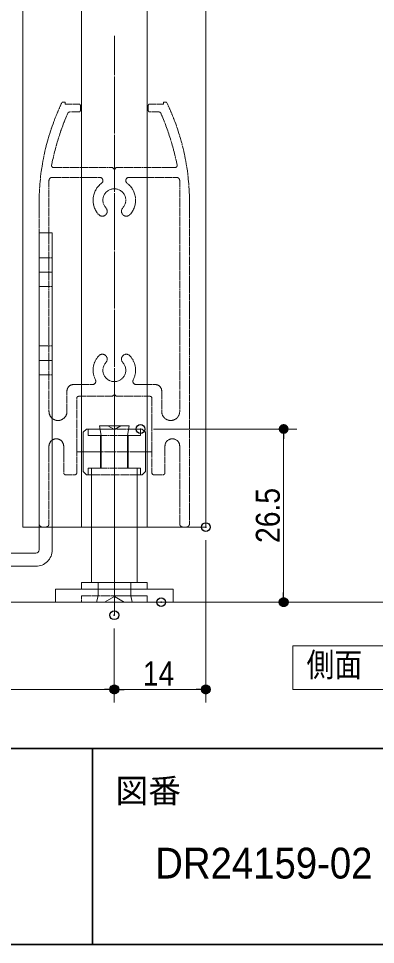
# Model space of a CAD drawing. Units: millimetres, scale not verified. Extents: x -4547 to 4547, y -2284 to 2284.
# Drawn here: x 899 to 1309, y -2078 to -1015 of the extents above; entities that cross this region are included whole.
import ezdxf
from ezdxf.enums import TextEntityAlignment as Align

# ---------------------------------------------------------------- set-up
doc = ezdxf.new("R2010")
doc.units = ezdxf.units.MM
doc.header["$LTSCALE"] = 20
doc.header["$PDMODE"] = 32
doc.header["$PDSIZE"] = 10
for name, pattern in [('USER1', [10.5, 8, -0.5, 0.5, -0.5, 0.5, -0.5]), ('USER2', [2.91, 1.76, -0.4, 0.35, -0.4]), ('USER3', [1.11, 0.71, -0.4])]:
    doc.linetypes.add(name, pattern=pattern)
for name, color, linetype, lineweight in [('0-0_1図面枠', 7, 'Continuous', 20), ('0-1_3一般', 7, 'Continuous', 15), ('0-3_0', 7, 'Continuous', 25), ('0-5_2寸法-1', 7, 'Continuous', 15)]:
    doc.layers.add(name, color=color, linetype=linetype, lineweight=lineweight)
doc.layers.add('0-4_Defpoints', color=7, linetype='Continuous')
doc.styles.add('ＭＳ Ｐゴシック', font='')
doc.styles.get('ＭＳ Ｐゴシック').set_extended_font_data('MS PGothic')

# ---------------------------------------------------------------- blocks, each defined once
blk = doc.blocks.new('グループ-3')
at = {"layer": '0-0_1図面枠', "lineweight": 35}
for p, q in [((-60000, -37050), (60000, -37050)), ((46500, -37050), (46500, -41550))]:
    blk.add_line(p, q, dxfattribs=at)
blk.add_lwpolyline([(-60000, 41550), (60000, 41550), (60000, -41550), (-60000, -41550)], close=True, dxfattribs=at)
blk = doc.blocks.new('図面枠')
at = {"layer": '0-0_1図面枠'}
blk.add_blockref('グループ-3', (0, 0), dxfattribs=at)
at = {"layer": '0-0_1図面枠', "style": 'ＭＳ Ｐゴシック'}
blk.add_text('図番', height=550.3, dxfattribs=at).set_placement((47024.9, -38463.2), align=Align.BOTTOM_LEFT)
blk = doc.blocks.new('グループ-49')
at = {"layer": '0-1_3一般', "linetype": 'USER2'}
blk.add_line((46997.6, -20697.1), (46997.6, -33143.2), dxfattribs=at)
at = {"layer": '0-1_3一般', "linetype": 'USER1'}
for p, q in [((46217.6, -22296.3), (46217.6, -22416.3)), ((47777.6, -22296.3), (47777.6, -22416.3)), ((48122.6, -22266.3), (47807.6, -22266.3)), ((48122.6, -22221.3), (48122.6, -22266.3)), ((48197.6, -22221.3), (48122.6, -22221.3)), ((46187.6, -22446.3), (45971.5, -22446.3)), ((48023.6, -22446.3), (47807.6, -22446.3)), ((45601.7, -23721.3), (46952.6, -23721.3)), ((46952.6, -23721.3), (46997.6, -23766.3)), ((46997.6, -23766.3), (47042.6, -23721.3)), ((47042.6, -23721.3), (48393.4, -23721.3)), ((45572.6, -23946.3), (46660.1, -23946.3)), ((47335.1, -23946.3), (48422.6, -23946.3)), ((45497.6, -24021.3), (45497.6, -29320)), ((48497.6, -24021.3), (48497.6, -29320)), ((45272.6, -24516), (45272.6, -31896.3)), ((48722.6, -24516), (48722.6, -31896.3)), ((45910.1, -29320), (45910.1, -28851.3)), ((46060.1, -28701.3), (46496.2, -28701.3)), ((47498.9, -28701.3), (47935.1, -28701.3)), ((48085.1, -28851.3), (48085.1, -29320)), ((46135.1, -30726.3), (46135.1, -29016.3)), ((46180.1, -28971.3), (46952.6, -28971.3)), ((46997.6, -28926.3), (46952.6, -28971.3)), ((47042.6, -28971.3), (46997.6, -28926.3)), ((47042.6, -28971.3), (47815.1, -28971.3)), ((47860.1, -30201.3), (47860.1, -29016.3)), ((45497.6, -30115), (45497.6, -31896.3)), ((45835.1, -30115), (45835.1, -30726.3)), ((48160.1, -30726.3), (48160.1, -30115)), ((48497.6, -30115), (48497.6, -30816.3)), ((47860.1, -30201.3), (47860.1, -30726.3)), ((45880.1, -30771.3), (46090.1, -30771.3)), ((47905.1, -30771.3), (48115.1, -30771.3)), ((48497.6, -31896.3), (48497.6, -30816.3)), ((45347.6, -31971.3), (45422.6, -31971.3)), ((48647.6, -31971.3), (48572.6, -31971.3))]:
    blk.add_line(p, q, dxfattribs=at)
blk.add_lwpolyline([(45797.6, -22221.3), (45872.6, -22221.3), (45872.6, -22266.3), (46187.6, -22266.3)], dxfattribs=at)
for centre, radius, start, end in [((51224.3, -24780.6), 6000, 154.7505, 157.04363), ((46187.6, -22296.3), 30, 45, 90), ((46187.6, -22296.3), 30, 0, 45), ((47807.6, -22296.3), 30, 135, 180), ((47807.6, -22296.3), 30, 90, 135), ((42770.8, -24780.6), 6000, 22.95637, 25.2495), ((51224.3, -24780.6), 6000, 157.04363, 159.33677), ((51224.3, -24780.6), 5775, 156.45056, 162.66909), ((45971.5, -22491.3), 45, 123.22528, 156.45056), ((45971.5, -22491.3), 45, 90, 123.22528), ((46187.6, -22416.3), 30, 270, 315), ((46187.6, -22416.3), 30, 315, 0), ((47807.6, -22416.3), 30, 180, 225), ((47807.6, -22416.3), 30, 225, 270), ((48023.6, -22491.3), 45, 56.77472, 90), ((48023.6, -22491.3), 45, 23.54944, 56.77472), ((42770.8, -24780.6), 5775, 17.33091, 23.54944), ((42770.8, -24780.6), 6000, 20.66323, 22.95637), ((50522.6, -24516), 5250, 159.33677, 169.66839), ((43472.6, -24516), 5250, 10.33161, 20.66323), ((51224.3, -24780.6), 5775, 162.66909, 168.88762), ((42770.8, -24780.6), 5775, 11.11238, 17.33091), ((50522.6, -24516), 5250, 169.66839, 180), ((43472.6, -24516), 5250, 0, 10.33161), ((45601.7, -23676.3), 45, 168.88762, 219.44381), ((45601.7, -23676.3), 45, 219.44381, 270), ((48393.4, -23676.3), 45, 270, 320.55619), ((48393.4, -23676.3), 45, 320.55619, 11.11238), ((45572.6, -24021.3), 75, 135, 180), ((45572.6, -24021.3), 75, 90, 135), ((46660.1, -24021.3), 75, 18.43495, 90), ((46660.1, -24021.3), 75, 306.8699, 18.43495), ((47335.1, -24021.3), 75, 161.56505, 233.1301), ((47335.1, -24021.3), 75, 90, 161.56505), ((48422.6, -24021.3), 75, 45, 90), ((48422.6, -24021.3), 75, 0, 45), ((46997.6, -24471.3), 487.5, 126.8699, 174.70615), ((46997.6, -24471.3), 262.5, 90, 156.2712), ((46997.6, -24471.3), 262.5, 23.7288, 90), ((46997.6, -24471.3), 487.5, 5.29385, 53.1301), ((46997.6, -24471.3), 487.5, 174.70615, 222.5424), ((46997.6, -24471.3), 262.5, 156.2712, 222.5424), ((46997.6, -24471.3), 262.5, 317.4576, 23.7288), ((46997.6, -24471.3), 487.5, 317.4576, 5.29385), ((46721.3, -24724.8), 112.5, 222.5424, 312.5424), ((46721.3, -24724.8), 112.5, 312.5424, 42.5424), ((47273.8, -24724.8), 112.5, 137.4576, 227.4576), ((47273.8, -24724.8), 112.5, 227.4576, 317.4576), ((46997.6, -28371.3), 487.5, 137.4576, 172.20768), ((46721.3, -28117.7), 112.5, 47.4576, 137.4576), ((46721.3, -28117.7), 112.5, 317.4576, 47.4576), ((47273.8, -28117.7), 112.5, 132.5424, 222.5424), ((47273.8, -28117.7), 112.5, 42.5424, 132.5424), ((46997.6, -28371.3), 487.5, 7.79232, 42.5424), ((46997.6, -28371.3), 262.5, 137.4576, 203.7288), ((46997.6, -28371.3), 262.5, 336.2712, 42.5424), ((46997.6, -28371.3), 487.5, 172.20768, 206.95775), ((46997.6, -28371.3), 487.5, 333.04225, 7.79232), ((46496.2, -28626.3), 75, 270, 328.47887), ((46496.2, -28626.3), 75, 328.47887, 26.95775), ((46997.6, -28371.3), 262.5, 203.7288, 270), ((46997.6, -28371.3), 262.5, 270, 336.2712), ((47498.9, -28626.3), 75, 153.04225, 211.52113), ((47498.9, -28626.3), 75, 211.52113, 270), ((46060.1, -28851.3), 150, 135, 180), ((46060.1, -28851.3), 150, 90, 135), ((47935.1, -28851.3), 150, 45, 90), ((47935.1, -28851.3), 150, 0, 45), ((46180.1, -29016.3), 45, 135, 180), ((46180.1, -29016.3), 45, 90, 135), ((47815.1, -29016.3), 45, 45, 90), ((47815.1, -29016.3), 45, 0, 45), ((45703.8, -29320), 206.2, 180, 225), ((45703.8, -29320), 206.2, 315, 0), ((48291.3, -29320), 206.2, 180, 270), ((48291.3, -29320), 206.2, 270, 0), ((45703.8, -29320), 206.2, 225, 270), ((45703.8, -29320), 206.2, 270, 315), ((45666.3, -30115), 168.8, 90, 135), ((45666.3, -30115), 168.8, 45, 90), ((48328.8, -30115), 168.8, 90, 180), ((48328.8, -30115), 168.8, 0, 90), ((45666.3, -30115), 168.8, 135, 180), ((45666.3, -30115), 168.8, 0, 45), ((45880.1, -30726.3), 45, 180, 225), ((45880.1, -30726.3), 45, 225, 270), ((46090.1, -30726.3), 45, 270, 315), ((46090.1, -30726.3), 45, 315, 0), ((47905.1, -30726.3), 45, 180, 225), ((47905.1, -30726.3), 45, 225, 270), ((48115.1, -30726.3), 45, 270, 315), ((48115.1, -30726.3), 45, 315, 0), ((45347.6, -31896.3), 75, 180, 225), ((45347.6, -31896.3), 75, 225, 270), ((45422.6, -31896.3), 75, 270, 315), ((45422.6, -31896.3), 75, 315, 0), ((48572.6, -31896.3), 75, 180, 225), ((48572.6, -31896.3), 75, 225, 270), ((48647.6, -31896.3), 75, 270, 315), ((48647.6, -31896.3), 75, 315, 0)]:
    blk.add_arc(centre, radius, start, end, dxfattribs=at)
blk = doc.blocks.new('グループ-51')
at = {"layer": '0-1_3一般', "linetype": 'USER2'}
for p, q in [((46997.6, -29346.3), (46997.6, -33996.3)), ((46997.6, -29571.3), (46997.6, -29496.3)), ((46997.6, -30921.3), (46997.6, -29571.3)), ((46135.1, -30246.3), (47860.1, -30246.3)), ((46997.6, -33621.3), (46997.6, -33096.3)), ((46997.6, -33246.3), (46997.6, -33846.3))]:
    blk.add_line(p, q, dxfattribs=at)
at = {"layer": '0-1_3一般'}
for p, q in [((46285.1, -29796.3), (46360.1, -29721.3)), ((46360.1, -29721.3), (46397.6, -29721.3)), ((46397.6, -29721.3), (46672.6, -29721.3)), ((46397.6, -29871.3), (46397.6, -29721.3)), ((46697.6, -29871.3), (46660.1, -29646.3)), ((46997.6, -29732.9), (46847.6, -29646.3)), ((47147.6, -29646.3), (46997.6, -29732.9)), ((47335.1, -29646.3), (47147.6, -29646.3)), ((47297.6, -29871.3), (47335.1, -29646.3)), ((47322.6, -29721.3), (47597.6, -29721.3)), ((47597.6, -29721.3), (47635.1, -29721.3)), ((47597.6, -29871.3), (47597.6, -29721.3)), ((47710.1, -29796.3), (47635.1, -29721.3)), ((46285.1, -30696.3), (46285.1, -29796.3)), ((46397.6, -29871.3), (46682.6, -29871.3)), ((46682.6, -30621.3), (46682.6, -29871.3)), ((46697.6, -30621.3), (46697.6, -29871.3)), ((47297.6, -30621.3), (47297.6, -29871.3)), ((47312.6, -30621.3), (47312.6, -29871.3)), ((47312.6, -29871.3), (47597.6, -29871.3)), ((47710.1, -29796.3), (47710.1, -30696.3)), ((46285.1, -30696.3), (46360.1, -30771.3)), ((46397.6, -30771.3), (46360.1, -30771.3)), ((46397.6, -30621.3), (46397.6, -30771.3)), ((46397.6, -30621.3), (46682.6, -30621.3)), ((46472.6, -30771.3), (46397.6, -30771.3)), ((46472.6, -30621.3), (46472.6, -33246.3)), ((46472.6, -30621.3), (46697.6, -30621.3)), ((47297.6, -30621.3), (47522.6, -30621.3)), ((47312.6, -30621.3), (47597.6, -30621.3)), ((47522.6, -30621.3), (47522.6, -33246.3)), ((47597.6, -30771.3), (47522.6, -30771.3)), ((47597.6, -30621.3), (47597.6, -30771.3)), ((47635.1, -30771.3), (47597.6, -30771.3)), ((47710.1, -30696.3), (47635.1, -30771.3)), ((46247.6, -33246.3), (46247.6, -33396.3)), ((47747.6, -33246.3), (46247.6, -33246.3)), ((46622.6, -33246.3), (46472.6, -33246.3)), ((46622.6, -33246.3), (46622.6, -33546.3)), ((47372.6, -33546.3), (47372.6, -33246.3)), ((47522.6, -33246.3), (47372.6, -33246.3)), ((47747.6, -33396.3), (47747.6, -33246.3)), ((45647.6, -33696.3), (45647.6, -33396.3)), ((45647.6, -33396.3), (45923.5, -33396.3)), ((45923.5, -33396.3), (46622.6, -33396.3)), ((46622.6, -33546.3), (46585.1, -33696.3)), ((46622.6, -33396.3), (47372.6, -33396.3)), ((46997.6, -33566.4), (46772.6, -33696.3)), ((47222.6, -33696.3), (46997.6, -33566.4)), ((47372.6, -33396.3), (48071.6, -33396.3)), ((47410.1, -33696.3), (47372.6, -33546.3)), ((48071.6, -33396.3), (48347.6, -33396.3)), ((48347.6, -33696.3), (48347.6, -33396.3)), ((45923.5, -33696.3), (45647.6, -33696.3)), ((46547.6, -33696.3), (45923.5, -33696.3)), ((47447.6, -33696.3), (46547.6, -33696.3)), ((46585.1, -33696.3), (46772.6, -33696.3)), ((46772.6, -33696.3), (47222.6, -33696.3)), ((47222.6, -33696.3), (47410.1, -33696.3)), ((48071.6, -33696.3), (47447.6, -33696.3)), ((48347.6, -33696.3), (48071.6, -33696.3))]:
    blk.add_line(p, q, dxfattribs=at)
at = {"layer": '0-1_3一般', "linetype": 'USER1'}
for p, q in [((46672.6, -29721.3), (47322.6, -29721.3)), ((46682.6, -29871.3), (47312.6, -29871.3)), ((47522.6, -30771.3), (46472.6, -30771.3)), ((46682.6, -30621.3), (47312.6, -30621.3))]:
    blk.add_line(p, q, dxfattribs=at)
at = {"layer": '0-1_3一般', "linetype": 'USER3'}
for p, q in [((46622.6, -33546.3), (46622.6, -33246.3)), ((47372.6, -33246.3), (47372.6, -33546.3)), ((46247.6, -33546.3), (47747.6, -33546.3)), ((46247.6, -33696.3), (46247.6, -33546.3)), ((47747.6, -33546.3), (47747.6, -33696.3)), ((46622.6, -33696.3), (47372.6, -33696.3))]:
    blk.add_line(p, q, dxfattribs=at)
at = {"layer": '0-1_3一般'}
blk.add_lwpolyline([(47147.6, -29646.3), (46847.6, -29646.3), (46660.1, -29646.3)], dxfattribs=at)
at = {"layer": '0-1_3一般', "linetype": 'USER2'}
blk.add_lwpolyline([(46997.6, -30996.3), (46997.6, -30921.3), (46997.6, -29571.3)], dxfattribs=at)
blk = doc.blocks.new('グループ-56')
at = {"layer": '0-1_3一般'}
for p, q in [((45272.5, -25221.3), (45572.5, -25221.3)), ((45272.5, -27816.3), (45272.5, -25221.3)), ((45572.5, -25221.3), (45572.5, -27816.3)), ((45272.5, -26451.3), (45272.5, -25791.3)), ((45572.5, -25791.3), (45572.5, -26451.3)), ((45272.5, -28476.3), (45272.5, -27816.3)), ((45572.5, -27816.3), (45572.5, -28476.3)), ((45272.5, -32496.3), (45272.5, -28476.3)), ((45572.5, -28476.3), (45572.5, -32496.3)), ((42122.5, -32571.3), (45197.5, -32571.3)), ((45197.5, -32871.3), (42122.5, -32871.3))]:
    blk.add_line(p, q, dxfattribs=at)
at = {"layer": '0-1_3一般', "linetype": 'USER3'}
for p, q in [((45572.5, -25791.3), (45272.5, -25791.3)), ((45572.5, -26451.3), (45272.5, -26451.3)), ((45572.5, -27816.3), (45272.5, -27816.3)), ((45572.5, -28476.3), (45272.5, -28476.3))]:
    blk.add_line(p, q, dxfattribs=at)
at = {"layer": '0-1_3一般', "linetype": 'USER2'}
for p, q in [((45572.5, -26121.3), (45272.5, -26121.3)), ((45572.5, -28146.3), (45272.5, -28146.3))]:
    blk.add_line(p, q, dxfattribs=at)
at = {"layer": '0-1_3一般'}
for radius, start, end in [(75, 315, 0), (375, 315, 0), (75, 270, 315), (375, 270, 315)]:
    blk.add_arc((45197.5, -32496.3), radius, start, end, dxfattribs=at)
blk = doc.blocks.new('グループ-57')
at = {"layer": '0-1_3一般'}
for p, q in [((44897.6, -31971.3), (44897.6, 7044)), ((46247.6, -31971.3), (46247.6, 7044)), ((47747.6, 7044), (47747.6, -31971.3)), ((49097.6, 7044), (49097.6, -31971.3)), ((49097.6, -31971.3), (47747.6, -31971.3))]:
    blk.add_line(p, q, dxfattribs=at)
blk.add_lwpolyline([(47747.6, -31971.3), (46247.6, -31971.3), (44897.6, -31971.3)], dxfattribs=at)
blk = doc.blocks.new('グループ-62')
at = {"layer": '0-1_3一般'}
blk.add_line((39872.6, -33696.3), (54422.6, -33696.3), dxfattribs=at)
blk = doc.blocks.new('グループ-64')
at = {"layer": '0-1_3一般'}
for name in ['グループ-62', 'グループ-57', 'グループ-49', 'グループ-56', 'グループ-51']:
    blk.add_blockref(name, (0, 0), dxfattribs=at)
blk = doc.blocks.new('_Dot')
at = {"layer": '0-3_0'}
blk.add_line((-10, 0), (-20, 0), dxfattribs=at)
for points in [[(0, 0), (-10, 0), (-9.92, 1.25)], [(0, 0), (-9.92, -1.25), (-10, 0)], [(0, 0), (-9.92, 1.25), (-9.69, 2.49)], [(0, 0), (-9.69, -2.49), (-9.92, -1.25)], [(0, 0), (-9.69, 2.49), (-9.3, 3.68)], [(0, 0), (-9.3, -3.68), (-9.69, -2.49)], [(0, 0), (-9.3, 3.68), (-8.76, 4.82)], [(0, 0), (-8.76, -4.82), (-9.3, -3.68)], [(0, 0), (-8.76, 4.82), (-8.09, 5.88)], [(0, 0), (-8.09, -5.88), (-8.76, -4.82)], [(0, 0), (-8.09, 5.88), (-7.29, 6.85)], [(0, 0), (-7.29, -6.85), (-8.09, -5.88)], [(0, 0), (-7.29, 6.85), (-6.37, 7.71)], [(0, 0), (-6.37, -7.71), (-7.29, -6.85)], [(0, 0), (-6.37, 7.71), (-5.36, 8.44)], [(0, 0), (-5.36, -8.44), (-6.37, -7.71)], [(0, 0), (-5.36, 8.44), (-4.26, 9.05)], [(0, 0), (-4.26, -9.05), (-5.36, -8.44)], [(0, 0), (-4.26, 9.05), (-3.09, 9.51)], [(0, 0), (-3.09, -9.51), (-4.26, -9.05)], [(0, 0), (-3.09, 9.51), (-1.87, 9.82)], [(0, 0), (-1.87, -9.82), (-3.09, -9.51)], [(0, 0), (-1.87, 9.82), (-0.63, 9.98)], [(0, 0), (-0.63, -9.98), (-1.87, -9.82)], [(0, 0), (-0.63, 9.98), (0.63, 9.98)], [(0, 0), (0.63, -9.98), (-0.63, -9.98)], [(0, 0), (0.63, 9.98), (1.87, 9.82)], [(0, 0), (1.87, 9.82), (3.09, 9.51)], [(0, 0), (3.09, 9.51), (4.26, 9.05)], [(0, 0), (4.26, 9.05), (5.36, 8.44)], [(0, 0), (5.36, 8.44), (6.37, 7.71)], [(0, 0), (6.37, 7.71), (7.29, 6.85)], [(0, 0), (7.29, 6.85), (8.09, 5.88)], [(0, 0), (8.09, 5.88), (8.76, 4.82)], [(0, 0), (8.76, 4.82), (9.3, 3.68)], [(0, 0), (9.3, 3.68), (9.69, 2.49)], [(0, 0), (9.69, 2.49), (9.92, 1.25)], [(0, 0), (9.92, 1.25), (10, 0)], [(0, 0), (1.87, -9.82), (0.63, -9.98)], [(0, 0), (3.09, -9.51), (1.87, -9.82)], [(0, 0), (4.26, -9.05), (3.09, -9.51)], [(0, 0), (5.36, -8.44), (4.26, -9.05)], [(0, 0), (6.37, -7.71), (5.36, -8.44)], [(0, 0), (7.29, -6.85), (6.37, -7.71)], [(0, 0), (8.09, -5.88), (7.29, -6.85)], [(0, 0), (8.76, -4.82), (8.09, -5.88)], [(0, 0), (9.3, -3.68), (8.76, -4.82)], [(0, 0), (9.69, -2.49), (9.3, -3.68)], [(0, 0), (9.92, -1.25), (9.69, -2.49)], [(0, 0), (10, 0), (9.92, -1.25)]]:
    blk.add_solid(points, dxfattribs=at)
blk = doc.blocks.new('グループ-65')
at = {"layer": '0-0_1図面枠', "lineweight": 15}
blk.add_lwpolyline([(51097.6, -34696.3), (58297.6, -34696.3), (58297.6, -35696.3), (51097.6, -35696.3)], close=True, dxfattribs=at)
at = {"layer": '0-0_1図面枠', "style": 'ＭＳ Ｐゴシック', "width": 0.85}
blk.add_text('側面\u3000詳細図\u3000S=1：2', height=550.3, dxfattribs=at).set_placement((51409.1, -35570), align=Align.BOTTOM_LEFT)

msp = doc.modelspace()

# ---------------------------------------------------------------- linework, layer by layer
at = {"layer": '0-4_Defpoints'}
for p in [(1039.25, -1486.06), (1114.25, -1598.56), (1062.95, -1684.81), (1203.58, -1684.81), (1009.25, -1699.81), (1009.25, -1784.81), (1114.25, -1784.81)]:
    msp.add_point(p, dxfattribs=at)
at = {"layer": '0-5_2寸法-1'}
for p, q in [((1054.25, -1486.06), (1218.58, -1486.06)), ((1203.58, -1497.32), (1203.58, -1673.56)), ((1114.25, -1613.56), (1114.25, -1799.81)), ((1077.95, -1684.81), (1218.58, -1684.81)), ((1009.25, -1714.81), (1009.25, -1799.81)), ((1009.25, -1714.81), (1009.25, -1799.81)), ((758.01, -1784.81), (998, -1784.81)), ((1020.51, -1784.81), (1103, -1784.81))]:
    msp.add_line(p, q, dxfattribs=at)

# ---------------------------------------------------------------- block references
at = {"layer": '0-0_1図面枠', "xscale": 0.05, "yscale": 0.05}
for name in ['図面枠', 'グループ-65']:
    msp.add_blockref(name, (-1340.62, 0), dxfattribs=at)
at = {"layer": '0-1_3一般', "xscale": 0.05, "yscale": 0.05}
msp.add_blockref('グループ-64', (-1340.62, 0), dxfattribs=at)
at = {"layer": '0-5_2寸法-1', "xscale": 0.5627563, "yscale": 0.5627563}
for p, rotation in [((1203.58, -1486.06), 90), ((1203.58, -1684.81), 270), ((1009.25, -1784.81), 180)]:
    msp.add_blockref('_Dot', p, dxfattribs=dict(at, rotation=rotation))
for p in [(1009.25, -1784.81), (1114.25, -1784.81)]:
    msp.add_blockref('_Dot', p, dxfattribs=at)

# ---------------------------------------------------------------- texts
at = {"layer": '0-0_1図面枠', "style": 'ＭＳ Ｐゴシック', "width": 0.95}
msp.add_text('DR24159-02', height=35.38, dxfattribs=at).set_placement((1056.21, -2012.45), align=Align.BOTTOM_LEFT)
at = {"layer": '0-5_2寸法-1', "style": 'ＭＳ Ｐゴシック', "width": 0.9}
msp.add_text('26.5', height=27.57, rotation=90, dxfattribs=at).set_placement((1207.46, -1616.85), align=Align.BOTTOM_LEFT)
msp.add_text('14', height=27.57, dxfattribs=at).set_placement((1041.94, -1788.63), align=Align.BOTTOM_LEFT)

doc.saveas('drawing.dxf')
